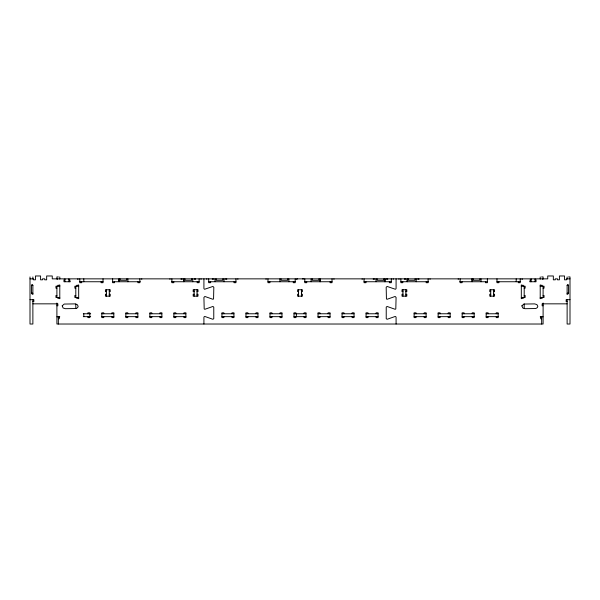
<?xml version="1.0" encoding="UTF-8"?>
<svg xmlns="http://www.w3.org/2000/svg" width="600" height="600" viewBox="0 0 600 600"><rect width="100%" height="100%" fill="white"/><g stroke="black" fill="none" stroke-linecap="round" stroke-linejoin="round"><path stroke-width="0.9" d="M31.44 293.272C34.537 292.418 31.718 295.155 31.44 293.272L31.44 285.27L32.16 284.55L32.88 285.27L32.88 294.555M567.12 294.555L567.12 285.27L567.84 284.55L568.56 285.27L568.56 293.272C568.283 295.155 565.463 292.418 568.56 293.272M58.343 276.938L56.903 276.938L56.903 279.135L57.623 279.135M541.658 276.938L543.097 276.938L543.097 279.135L542.377 279.135M568.56 276.938L570 276.938L570 324.022L567.12 324.022L567.12 299.678M30 278.858L33.525 278.858L33.525 279.825L35.445 279.825L35.445 275.978L40.582 275.978L40.582 279.825L42.502 279.825L42.502 278.858L44.73 278.858L44.73 279.825L46.657 279.825L46.657 275.978L52.26 275.978L52.26 278.858L547.74 278.858L547.74 275.978L553.342 275.978L553.342 279.825L555.27 279.825L555.27 278.858L557.498 278.858L557.498 279.825L559.418 279.825L559.418 275.978L564.555 275.978L564.555 279.825L566.475 279.825L566.475 278.858L570 278.858M296.377 279.225L297.615 278.858M64.912 279.825L63.953 279.825L63.953 281.745L70.192 281.745M68.918 279.825L69.877 279.825L69.877 281.745M531.082 279.825L530.123 279.825L530.123 281.745M535.088 279.825L536.048 279.825L536.048 281.745L529.808 281.745M79.808 281.745L103.028 281.745M112.635 281.745L140.34 281.745M171.405 281.745L199.11 281.745M208.718 281.745L235.942 281.745M267.975 281.745L295.192 281.745M304.808 281.745L332.025 281.745M364.058 281.745L391.283 281.745M400.89 281.745L428.595 281.745M459.66 281.745L487.365 281.745M496.972 281.745L520.192 281.745M31.44 285.27L32.88 285.27M59.79 285.27L57.863 285.27L57.863 286.23M78.683 285.27L76.762 285.27L76.762 286.23M521.317 285.27L523.237 285.27L523.237 286.23M540.21 285.27L542.138 285.27L542.138 286.23M567.12 285.27L568.56 285.27M59.79 286.23L55.943 286.23L55.943 288.15L56.903 288.15M78.683 286.23L74.843 286.23L74.843 288.15L75.802 288.15M521.317 286.23L525.158 286.23L525.158 288.15L524.197 288.15M540.21 286.23L544.058 286.23L544.058 288.15L543.097 288.15M106.387 291.675L105.427 291.675L105.427 289.748L110.235 289.748L110.235 291.675L109.267 291.675M194.145 291.675L193.185 291.675L193.185 289.748L197.993 289.748L197.993 291.675L197.025 291.675M298.56 291.675L297.6 291.675L297.6 289.748L302.4 289.748L302.4 291.675L301.44 291.675M402.975 291.675L402.007 291.675L402.007 289.748L406.815 289.748L406.815 291.675L405.855 291.675M490.732 291.675L489.765 291.675L489.765 289.748L494.572 289.748L494.572 291.675L493.612 291.675M106.387 294.233L105.427 294.233L105.427 296.16L110.235 296.16L110.235 294.233L109.267 294.233M194.145 294.233L193.185 294.233L193.185 296.16L197.993 296.16L197.993 294.233L197.025 294.233M298.56 294.233L297.6 294.233L297.6 296.16L302.4 296.16L302.4 294.233L301.44 294.233M402.975 294.233L402.007 294.233L402.007 296.16L406.815 296.16L406.815 294.233L405.855 294.233M490.732 294.233L489.765 294.233L489.765 296.16L494.572 296.16L494.572 294.233L493.612 294.233M56.903 295.515L55.943 295.515L55.943 297.435L59.79 297.435M75.802 295.515L74.843 295.515L74.843 297.435L78.683 297.435M524.197 295.515L525.158 295.515L525.158 297.435L521.317 297.435M543.097 295.515L544.058 295.515L544.058 297.435L540.21 297.435M59.79 298.395L57.863 298.395L57.863 297.435M78.683 298.395L76.762 298.395L76.762 297.435M521.317 298.395L523.237 298.395L523.237 297.435M540.21 298.395L542.138 298.395L542.138 297.435M30 299.678L33.84 299.678L33.84 301.605L32.88 301.605M570 299.678L566.16 299.678L566.16 301.605L567.12 301.605M32.88 303.84L57.863 303.84L57.863 305.767L56.903 305.767M567.12 303.84L542.138 303.84L542.138 305.767L543.097 305.767M83.295 313.77L90.675 313.77M101.828 313.77L113.835 313.77M125.843 313.77L137.858 313.77M149.865 313.77L161.88 313.77M173.887 313.77L185.895 313.77M221.933 313.77L233.94 313.77M245.955 313.77L257.962 313.77M269.97 313.77L281.985 313.77M293.993 313.77L306.007 313.77M318.015 313.77L330.03 313.77M342.038 313.77L354.045 313.77M366.06 313.77L378.067 313.77M414.105 313.77L426.112 313.77M438.12 313.77L450.135 313.77M462.143 313.77L474.158 313.77M486.165 313.77L498.173 313.77M83.295 316.657L90.675 316.657M101.828 316.657L113.835 316.657M125.843 316.657L137.858 316.657M149.865 316.657L161.88 316.657M173.887 316.657L185.895 316.657M221.933 316.657L233.94 316.657M245.955 316.657L257.962 316.657M269.97 316.657L281.985 316.657M293.993 316.657L306.007 316.657M318.015 316.657L330.03 316.657M342.038 316.657L354.045 316.657M366.06 316.657L378.067 316.657M414.105 316.657L426.112 316.657M438.12 316.657L450.135 316.657M462.143 316.657L474.158 316.657M486.165 316.657L498.173 316.657M56.903 316.815L59.79 316.815M540.21 316.815L543.097 316.815M58.343 318.735L59.302 318.735L59.302 316.815M541.658 318.735L540.697 318.735L540.697 316.815M567.12 276.938L567.12 279.135M543.097 286.23L543.097 297.435M543.097 303.015L543.097 324.022L56.903 324.022L56.903 303.015M541.658 316.815L541.658 324.022M540.21 276.938L540.21 279.135M540.21 284.947L540.21 298.718M535.088 278.858L535.088 281.745M531.082 278.858L531.082 281.745M524.197 286.23L524.197 297.735M524.197 303.907L524.197 308.46M522.12 278.858L522.12 279.585M521.317 284.947L521.317 298.718M520.192 278.858L520.192 282.705L518.273 282.705L518.273 281.745M516.195 278.858L516.195 281.745M498.9 281.745L498.9 282.705L496.972 282.705L496.972 278.858M496.252 313.77L496.252 312.81L498.173 312.81L498.173 317.618L496.252 317.618L496.252 316.657M493.612 289.748L493.612 296.16M490.732 289.748L490.732 296.16M488.085 313.77L488.085 312.81L486.165 312.81L486.165 317.618L488.085 317.618L488.085 316.657M487.365 278.858L487.365 282.705L485.445 282.705L485.445 281.745M481.028 278.858L481.028 281.745M479.925 278.858L479.925 280.305L473.205 280.305L473.205 278.858M472.23 313.77L472.23 312.81L474.158 312.81L474.158 317.618L472.23 317.618L472.23 316.657M472.103 278.858L472.103 281.745M472.065 278.858L472.065 281.025M464.062 313.77L464.062 312.81L462.143 312.81L462.143 317.618L464.062 317.618L464.062 316.657M462.067 281.745L462.067 282.705L460.14 282.705L460.14 278.858M458.22 278.858L458.22 279.345M448.215 313.77L448.215 312.81L450.135 312.81L450.135 317.618L448.215 317.618L448.215 316.657M440.048 313.77L440.048 312.81L438.12 312.81L438.12 317.618L440.048 317.618L440.048 316.657M430.035 278.858L430.035 279.345M428.115 278.858L428.115 282.705L426.195 282.705L426.195 281.745M424.192 313.77L424.192 312.81L426.112 312.81L426.112 317.618L424.192 317.618L424.192 316.657M418.897 278.858L418.897 279.345M417.938 278.858L417.938 279.345M416.19 278.858L416.19 281.745M416.025 313.77L416.025 312.81L414.105 312.81L414.105 317.618L416.025 317.618L416.025 316.657M415.058 278.858L415.058 280.305L408.33 280.305L408.33 278.858M407.235 278.858L407.235 281.745M407.19 278.858L407.19 281.265M405.855 289.748L405.855 296.16M405.442 278.858L405.442 279.345M404.482 278.858L404.482 279.345M402.975 289.748L402.975 296.16M402.81 281.745L402.81 282.705L400.89 282.705L400.89 278.858M398.97 278.858L398.97 279.345M396.082 278.858L396.082 288.308A0.96 0.96 0 0 1 395.303 289.245L387.12 286.455L386.175 287.243L386.438 298.987L387.12 299.265L395.123 296.468L396.082 297.428L395.805 308.993L395.123 309.278L387.12 306.472L386.228 307.08L386.228 318.675L387.12 319.282L395.123 316.485A0.96 0.96 0 0 1 396.082 317.445L396.082 324.022M393.202 278.858L393.202 279.345M391.283 278.858L391.283 282.705L389.362 282.705L389.362 281.745M387.683 278.858L387.683 279.345M386.722 278.858L386.722 279.345M383.843 278.858L383.843 280.305L377.115 280.305L377.115 278.858M376.147 313.77L376.147 312.81L378.067 312.81L378.067 317.618L376.147 317.618L376.147 316.657M376.02 278.858L376.02 281.745M374.235 278.858L374.235 279.345M373.275 278.858L373.275 279.345M367.98 313.77L367.98 312.81L366.06 312.81L366.06 317.618L367.98 317.618L367.98 316.657M365.978 281.745L365.978 282.705L364.058 282.705L364.058 278.858M362.138 278.858L362.138 279.345M352.125 313.77L352.125 312.81L354.045 312.81L354.045 317.618L352.125 317.618L352.125 316.657M343.957 313.77L343.957 312.81L342.038 312.81L342.038 317.618L343.957 317.618L343.957 316.657M333.952 278.858L333.952 279.345M332.025 278.858L332.025 282.705L330.105 282.705L330.105 281.745M328.103 313.77L328.103 312.81L330.03 312.81L330.03 317.618L328.103 317.618L328.103 316.657M319.935 313.77L319.935 312.81L318.015 312.81L318.015 317.618L319.935 317.618L319.935 316.657M318.968 278.858L318.968 280.305L312.24 280.305L312.24 278.858M311.108 278.858L311.145 281.745M306.728 281.745L306.728 282.705L304.808 282.705L304.808 278.858M304.08 313.77L304.08 312.81L306.007 312.81L306.007 317.618L304.08 317.618L304.08 316.657M303.623 278.858L302.385 278.858M301.44 289.748L301.44 296.16M298.56 289.748L298.56 296.16M296.377 313.77L296.377 316.657M295.92 313.77L295.92 312.81L293.993 312.81L293.993 317.618L295.92 317.618L295.92 316.657M295.192 278.858L295.192 282.705L293.272 282.705L293.272 281.745M288.855 278.858L288.892 281.745M287.76 278.858L287.76 280.305L281.032 280.305L281.032 278.858M280.065 313.77L280.065 312.81L281.985 312.81L281.985 317.618L280.065 317.618L280.065 316.657M279.892 278.858L279.93 281.745M271.897 313.77L271.897 312.81L269.97 312.81L269.97 317.618L271.897 317.618L271.897 316.657M269.895 281.745L269.895 282.705L267.975 282.705L267.975 278.858M266.048 278.858L266.048 279.345M256.043 313.77L256.043 312.81L257.962 312.81L257.962 317.618L256.043 317.618L256.043 316.657M247.875 313.77L247.875 312.81L245.955 312.81L245.955 317.618L247.875 317.618L247.875 316.657M237.862 278.858L237.862 279.345M235.942 278.858L235.942 282.705L234.022 282.705L234.022 281.745M232.02 313.77L232.02 312.81L233.94 312.81L233.94 317.618L232.02 317.618L232.02 316.657M226.725 278.858L226.725 279.345M225.765 278.858L225.765 279.345M223.98 278.858L224.017 281.745M223.853 313.77L223.853 312.81L221.933 312.81L221.933 317.618L223.853 317.618L223.853 316.657M222.885 278.858L222.885 280.305L216.157 280.305L216.157 278.858M215.017 278.858L215.062 281.745M213.278 278.858L213.278 279.345M212.317 278.858L212.317 279.345M210.638 281.745L210.638 282.705L208.718 282.705L208.718 278.858M206.798 278.858L206.798 279.345M203.917 278.858L203.917 288.308A0.96 0.96 0 0 0 204.697 289.245L212.88 286.455L213.825 287.243L213.562 298.987L212.88 299.265L204.877 296.468L203.917 297.428L204.195 308.993L204.877 309.278L212.88 306.472L213.772 307.08L213.772 318.675L212.88 319.282L204.877 316.485A0.96 0.96 0 0 0 203.917 317.445L203.917 324.022M201.03 278.858L201.03 279.345M199.11 278.858L199.11 282.705L197.19 282.705L197.19 281.745M197.025 289.748L197.025 296.16M195.517 278.858L195.517 279.345M194.558 278.858L194.558 279.345M194.145 289.748L194.145 296.16M192.765 278.858L192.765 281.745M191.67 278.858L191.67 280.305L184.942 280.305L184.942 278.858M183.975 313.77L183.975 312.81L185.895 312.81L185.895 317.618L183.975 317.618L183.975 316.657M183.847 281.745L183.847 278.858L183.81 281.265M182.062 278.858L182.062 279.345M181.102 278.858L181.102 279.345M175.808 313.77L175.808 312.81L173.887 312.81L173.887 317.618L175.808 317.618L175.808 316.657M173.805 281.745L173.805 282.705L171.885 282.705L171.885 278.858M169.965 278.858L169.965 279.345M159.953 313.77L159.953 312.81L161.88 312.81L161.88 317.618L159.953 317.618L159.953 316.657M151.785 313.77L151.785 312.81L149.865 312.81L149.865 317.618L151.785 317.618L151.785 316.657M141.78 278.858L141.78 279.345M139.86 278.858L139.86 282.705L137.933 282.705L137.933 281.745M135.938 313.77L135.938 312.81L137.858 312.81L137.858 317.618L135.938 317.618L135.938 316.657M127.898 278.858L127.898 281.745M127.77 313.77L127.77 312.81L125.843 312.81L125.843 317.618L127.77 317.618L127.77 316.657M126.795 278.858L126.795 280.305L120.075 280.305L120.075 278.858M118.972 281.745L118.972 278.858L118.935 281.025M114.555 281.745L114.555 282.705L112.635 282.705L112.635 278.858M111.915 313.77L111.915 312.81L113.835 312.81L113.835 317.618L111.915 317.618L111.915 316.657M109.267 289.748L109.267 296.16M106.387 289.748L106.387 296.16M103.748 313.77L103.748 312.81L101.828 312.81L101.828 317.618L103.748 317.618L103.748 316.657M103.028 278.858L103.028 282.705L101.1 282.705L101.1 281.745M87.892 313.77L87.892 312.81L89.812 312.81L89.812 317.618L87.892 317.618L87.892 316.657M83.805 278.858L83.805 281.745M83.805 313.77L83.805 316.657M81.727 281.745L81.727 282.705L79.808 282.705L79.808 278.858M78.683 284.947L78.683 298.718M77.88 278.858L77.88 279.585M75.802 286.23L75.802 297.735M75.802 303.907L75.802 308.46M68.918 278.858L68.918 281.745M64.912 278.858L64.912 281.745M59.79 276.938L59.79 279.135M59.79 284.947L59.79 298.718M58.343 316.815L58.343 324.022M56.903 286.23L56.903 297.435M32.88 276.938L32.88 279.135M32.88 299.678L32.88 324.022L30 324.022L30 276.938M62.213 305.858L63.097 307.995L65.363 308.692L76.148 308.528L77.655 307.605L78.172 306.293L77.235 304.597L74.97 303.892L64.185 304.058L62.213 305.858M521.88 305.858L522.765 307.995L525.03 308.692L535.815 308.528L537.315 307.605L537.84 306.293L536.903 304.597L534.638 303.892L523.852 304.058L521.88 305.858M384.982 281.745L384.982 278.858L384.938 281.745M320.108 281.745L320.108 278.858L320.07 281.745"/></g></svg>
